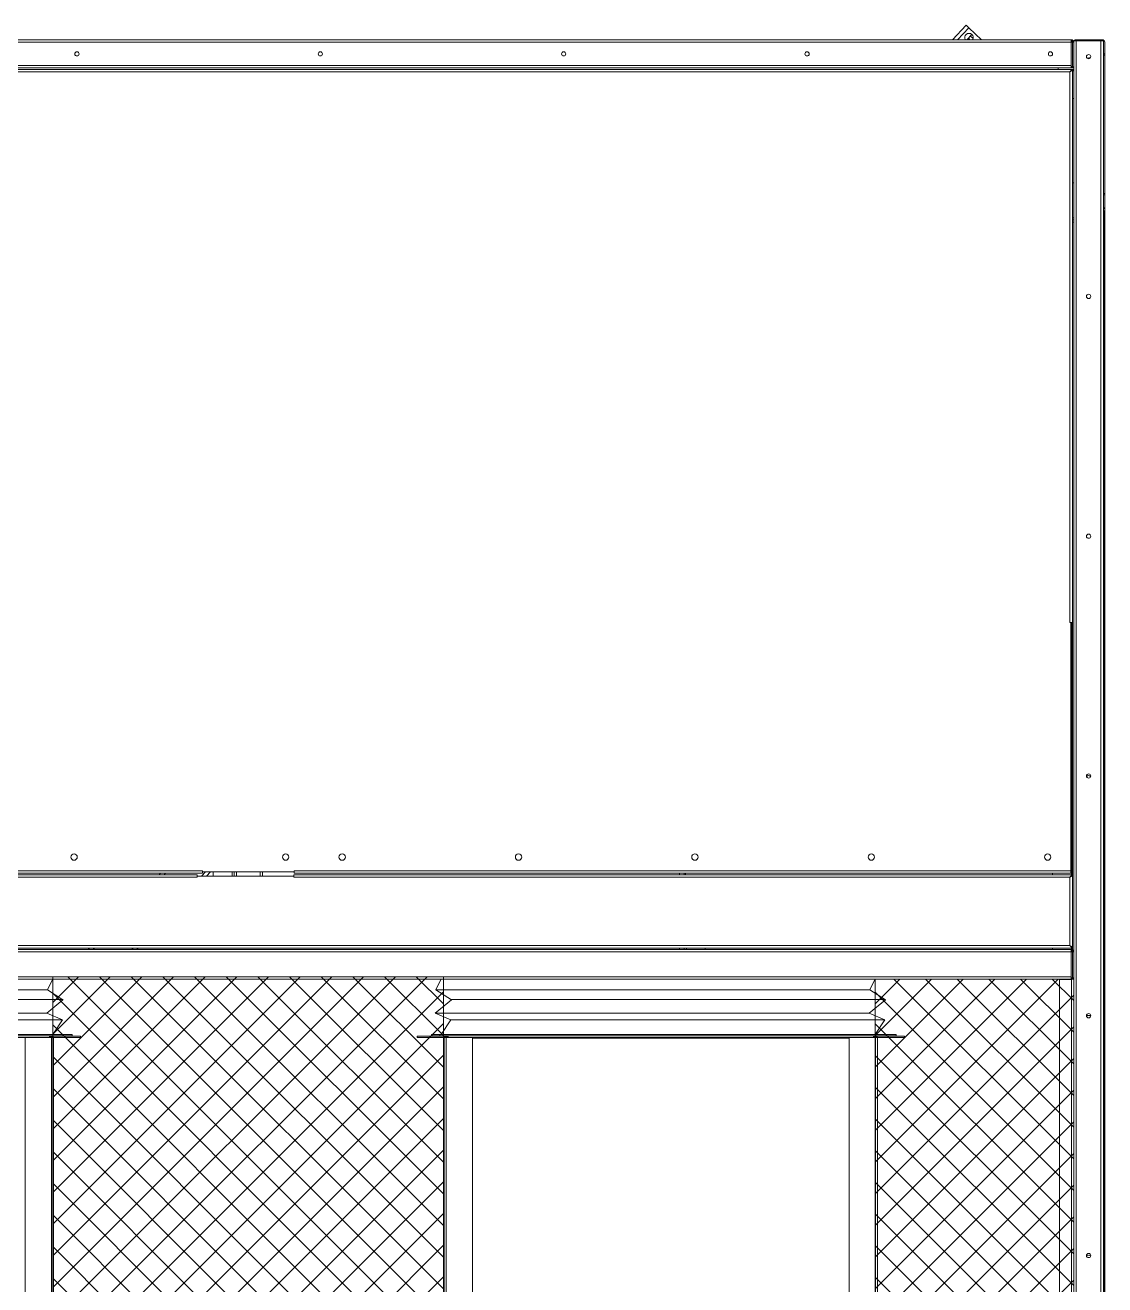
# Model space of a CAD drawing. Header units: millimetres. Extents: x -17070 to 52615, y -291348 to 41600.
# Drawn here: x 43889 to 45419, y 30222 to 32008 of the extents above; entities that cross this region are included whole.
import ezdxf

# ---------------------------------------------------------------- set-up
doc = ezdxf.new("R2010")
doc.units = ezdxf.units.MM
pattern_1 = [(45, (-1461560.495, -459828.01), (-22.4506403, 22.4506403), []), (135, (-1461560.495, -459828.01), (-22.4506403, -22.4506403), [])]

# ---------------------------------------------------------------- blocks, each defined once
blk = doc.blocks.new('3753456')
at = {"color": 0, "lineweight": 5}
for p, q in [((337590.2, 91235.5), (337597.8, 91251)), ((337589.4, 91202.2), (337612.3, 91221.4)), ((337612.3, 91221.4), (337590.2, 91235.5)), ((337611.6, 91192.6), (337589.4, 91202.2)), ((337597.8, 91172), (337611.6, 91192.6))]:
    blk.add_line(p, q, dxfattribs=at)
blk = doc.blocks.new('347246')
at = {"color": 0, "lineweight": 5}
for p, q in [((426217.9, 88814.5), (425602.7, 88814.5)), ((425624.9, 88800.5), (426240.1, 88800.5)), ((426217.2, 88781.3), (425602, 88781.3)), ((425624.1, 88771.7), (426239.3, 88771.7))]:
    blk.add_line(p, q, dxfattribs=at)
for p in [(88012.5, -2421), (88627.7, -2421)]:
    blk.add_blockref('3753456', p, dxfattribs=at)
blk = doc.blocks.new('2')
at = {"lineweight": 5}
h = blk.add_hatch(dxfattribs=at)
h.set_pattern_fill('ANSI37', scale=10)
h.set_pattern_definition(pattern_1)
h.paths.add_polyline_path([(44481.8, 28542.4), (44481.8, 30658.8), (43928, 30658.8), (43928, 28542.4)])
h = blk.add_hatch(dxfattribs=at)
h.set_pattern_fill('ANSI37', scale=10)
h.set_pattern_definition(pattern_1)
h.paths.add_polyline_path([(45375.3, 28539), (45375.3, 30655.4), (45093.8, 30655.4), (45093.8, 28539)])
at = {"color": 7, "lineweight": 20, "ltscale": 0.01186}
blk.add_line((45203.2, 31987.4), (45222.8, 32008), dxfattribs=at)
at = {"color": 7, "lineweight": 20, "ltscale": 0.002167}
blk.add_line((45226.6, 32004.4), (45222.8, 32008), dxfattribs=at)
at = {"color": 7, "lineweight": 20, "ltscale": 0.009803}
blk.add_line((45210.4, 31987.4), (45226.6, 32004.4), dxfattribs=at)
at = {"color": 7, "lineweight": 20, "ltscale": 0.004259}
blk.add_line((45230.9, 31994.8), (45223.9, 31987.4), dxfattribs=at)
at = {"color": 7, "lineweight": 20, "ltscale": 0.010322}
blk.add_line((45244.5, 31987.4), (45226.6, 32004.4), dxfattribs=at)
at = {"color": 7, "lineweight": 20, "ltscale": 0.002137}
blk.add_line((45232.7, 31989.2), (45229, 31992.7), dxfattribs=at)
at = {"color": 7, "lineweight": 20}
for p, q in [((45371.6, 31984), (41863, 31984)), ((45369.9, 31987.4), (41864.7, 31987.4)), ((45375.3, 28542.8), (45375.3, 31984)), ((45378.7, 28541.1), (45378.7, 31985.7)), ((45413.9, 31985.7), (45413.9, 28541.1)), ((45417.3, 31985.7), (45417.3, 28541.1)), ((45371.6, 31950.8), (41863, 31950.8)), ((45371.6, 31947.4), (41863.3, 31947.4)), ((41863.3, 31945.4), (45371.6, 31945.4)), ((41864.7, 31942), (45369.9, 31942)), ((45418.1, 28890.8), (45418.1, 31744)), ((45371.6, 30694), (41863, 30694)), ((45371.6, 30699.4), (41863.3, 30699.4)), ((45369.9, 30702.8), (41864.7, 30702.8)), ((45369.9, 30697.4), (41864.7, 30697.4)), ((41863, 30658.8), (45371.6, 30658.8)), ((41863.3, 30655.4), (45371.6, 30655.4))]:
    blk.add_line(p, q, dxfattribs=at)
at = {"color": 7, "lineweight": 20, "ltscale": 0.001205}
blk.add_line((45226.5, 31989.5), (45224.5, 31987.4), dxfattribs=at)
at = {"color": 7, "lineweight": 20, "ltscale": 0.000823661}
blk.add_line((45369.9, 31987.4), (45371.9, 31987.4), dxfattribs=at)
at = {"color": 7, "lineweight": 20, "ltscale": 0.001131}
for p, q in [((45371.6, 31986.7), (45371.6, 31984)), ((45373.6, 31986.7), (45373.6, 31984)), ((45376, 31985.7), (45378.7, 31985.7)), ((45371.6, 30696.7), (45371.6, 30694)), ((45373.6, 30696.7), (45373.6, 30694))]:
    blk.add_line(p, q, dxfattribs=at)
at = {"color": 7, "lineweight": 20, "ltscale": 0.000414935}
for p, q in [((45372.3, 31986.4), (45371.6, 31985.7)), ((45373.6, 31985.7), (45374.3, 31986.4)), ((45376.3, 31986.4), (45377, 31985.7)), ((45372.3, 30696.4), (45371.6, 30695.7)), ((45374.3, 30696.4), (45373.6, 30695.7))]:
    blk.add_line(p, q, dxfattribs=at)
at = {"color": 7, "lineweight": 20, "ltscale": 0.013833}
blk.add_line((45371.6, 31950.8), (45371.6, 31984), dxfattribs=at)
at = {"color": 7, "lineweight": 20, "ltscale": 0.000708334}
for p, q in [((45373.3, 31984), (45371.6, 31984)), ((45373.6, 31984), (45375.3, 31984)), ((45373.3, 30694), (45371.6, 30694)), ((45375.3, 30694), (45373.6, 30694))]:
    blk.add_line(p, q, dxfattribs=at)
at = {"color": 7, "lineweight": 20, "ltscale": 0.000125608}
blk.add_line((45373.3, 31984), (45373.6, 31984), dxfattribs=at)
at = {"color": 7, "lineweight": 20, "ltscale": 0.014417}
blk.add_line((45373.3, 31984), (45373.3, 31949.4), dxfattribs=at)
at = {"color": 7, "lineweight": 20, "ltscale": 0.014667}
for p, q in [((45373.6, 31948.8), (45373.6, 31984)), ((45413.9, 31985.7), (45378.7, 31985.7)), ((45371.6, 30658.8), (45371.6, 30694)), ((45373.6, 30658.8), (45373.6, 30694))]:
    blk.add_line(p, q, dxfattribs=at)
at = {"color": 7, "lineweight": 20, "ltscale": 0.000125767}
blk.add_line((45375, 31985.4), (45375.3, 31985.4), dxfattribs=at)
at = {"color": 7, "lineweight": 20, "ltscale": 0.000561758}
blk.add_line((45375.3, 31985.4), (45375.3, 31984), dxfattribs=at)
at = {"color": 7, "lineweight": 20, "ltscale": 0.01525}
for p, q in [((45378.7, 31987.4), (45415.3, 31987.4)), ((45373.3, 30694), (45373.3, 30657.4))]:
    blk.add_line(p, q, dxfattribs=at)
at = {"color": 7, "lineweight": 20, "ltscale": 0.000708333}
for p, q in [((45378.7, 31987.4), (45378.7, 31985.7)), ((45415.3, 31987.4), (45415.3, 31985.7)), ((45373.3, 31949.4), (45371.6, 31949.4)), ((45373.3, 30657.4), (45371.6, 30657.4)), ((45375.3, 30657.4), (45373.6, 30657.4))]:
    blk.add_line(p, q, dxfattribs=at)
at = {"color": 7, "lineweight": 20, "ltscale": 0.001417}
for p, q in [((45413.9, 31985.7), (45417.3, 31985.7)), ((45371.6, 31950.8), (45371.6, 31947.4)), ((44269.9, 30800), (44269.9, 30803.4)), ((44270.3, 30805.4), (44270.3, 30808.8)), ((45371.3, 30808.8), (45371.3, 30805.4)), ((45371.6, 30658.8), (45371.6, 30655.4)), ((45373.6, 30658.8), (45373.6, 30655.4))]:
    blk.add_line(p, q, dxfattribs=at)
at = {"color": 7, "lineweight": 20, "ltscale": 0.000250008}
blk.add_line((45415.3, 31987.4), (45415.9, 31987.4), dxfattribs=at)
at = {"color": 0, "lineweight": 20}
blk.add_line((45419.3, 31984), (45419.3, 28589.2), dxfattribs=at)
at = {"color": 7, "lineweight": 20, "ltscale": 0.000833333}
for p, q in [((45419.3, 31967.4), (45417.3, 31967.4)), ((45419.3, 31965.4), (45417.3, 31965.4)), ((45353.3, 31945.4), (45353.3, 31947.4)), ((45419.3, 31769.4), (45417.3, 31769.4)), ((45419.3, 31767.4), (45417.3, 31767.4)), ((45373.3, 31735), (45375.3, 31735)), ((45373.3, 31728.6), (45375.3, 31728.6)), ((45371.3, 31160.9), (45373.3, 31160.9)), ((44132.9, 30803.4), (44132.9, 30801.4)), ((44140.3, 30805.4), (44140.3, 30807.4)), ((44816.7, 30803.4), (44816.7, 30805.4)), ((44816.7, 30697.4), (44816.7, 30699.4)), ((44822.9, 30699.4), (44822.9, 30697.4)), ((44822.9, 30697.4), (44822.9, 30699.4)), ((43923.4, 30572.8), (43923.4, 30574.8)), ((43955.4, 30576.8), (43955.4, 30574.8)), ((44465.1, 30576.8), (44465.1, 30574.8)), ((44476.6, 30576.8), (44476.6, 30574.8)), ((44488.6, 30572.8), (44488.6, 30574.8)), ((45091.4, 30572.8), (45091.4, 30574.8)), ((45123.4, 30576.8), (45123.4, 30574.8))]:
    blk.add_line(p, q, dxfattribs=at)
at = {"color": 7, "lineweight": 20, "ltscale": 0.325458}
blk.add_line((45369.9, 31942), (45369.9, 31160.9), dxfattribs=at)
at = {"color": 7, "lineweight": 20, "ltscale": 0.001542}
for p, q in [((45371.6, 31947.4), (45375.3, 31947.4)), ((45371.6, 31945.4), (45375.3, 31945.4))]:
    blk.add_line(p, q, dxfattribs=at)
at = {"color": 7, "lineweight": 20, "ltscale": 0.000562932}
for p, q in [((45371.6, 31944), (45371.6, 31945.4)), ((45371.6, 30802), (45371.6, 30803.4)), ((45371.6, 30700.7), (45371.6, 30699.4))]:
    blk.add_line(p, q, dxfattribs=at)
at = {"color": 7, "lineweight": 20, "ltscale": 0.000374917}
blk.add_line((45371.6, 31944.6), (45372.5, 31944.6), dxfattribs=at)
at = {"color": 7, "lineweight": 20, "ltscale": 0.000502197}
for p, q in [((45371.6, 31944), (45371.6, 31942.8)), ((45371.6, 30802), (45371.6, 30800.8)), ((45371.6, 30700.7), (45371.6, 30701.9))]:
    blk.add_line(p, q, dxfattribs=at)
at = {"color": 7, "lineweight": 20, "ltscale": 0.000293404}
for p, q in [((45372.3, 31943.4), (45371.6, 31943.4)), ((45372.3, 30801.4), (45371.6, 30801.4)), ((45372.3, 30701.4), (45371.6, 30701.4))]:
    blk.add_line(p, q, dxfattribs=at)
at = {"color": 7, "lineweight": 20, "ltscale": 0.000414929}
for p, q in [((45372.3, 31943.4), (45373.3, 31943.4)), ((45372.3, 30801.4), (45373.3, 30801.4)), ((45372.3, 30701.4), (45373.3, 30701.4))]:
    blk.add_line(p, q, dxfattribs=at)
at = {"color": 7, "lineweight": 20, "ltscale": 0.00039723}
blk.add_line((45373.6, 31948.8), (45372.7, 31948.8), dxfattribs=at)
at = {"color": 7, "lineweight": 20, "ltscale": 0.00050196}
blk.add_line((45372.9, 31944.6), (45374.1, 31944.6), dxfattribs=at)
at = {"color": 7, "lineweight": 20, "ltscale": 0.000375}
for p, q in [((45373.3, 31942.5), (45373.3, 31943.4)), ((45373.3, 30800.5), (45373.3, 30801.4)), ((45373.3, 30702.3), (45373.3, 30701.4))]:
    blk.add_line(p, q, dxfattribs=at)
at = {"color": 7, "lineweight": 20, "ltscale": 0.325667}
blk.add_line((45373.3, 31942.5), (45373.3, 31160.9), dxfattribs=at)
at = {"color": 7, "lineweight": 20, "ltscale": 0.000583333}
for p, q in [((45373.6, 31947.4), (45373.6, 31948.8)), ((45417.7, 31745.4), (45417.7, 31744)), ((45369.9, 31160.9), (45371.3, 31160.9)), ((44132.9, 30801.4), (44132.9, 30800)), ((44140.3, 30807.4), (44140.3, 30808.8)), ((44269.9, 30801.4), (44269.9, 30800)), ((44270.3, 30807.4), (44270.3, 30808.8))]:
    blk.add_line(p, q, dxfattribs=at)
at = {"color": 7, "lineweight": 20, "ltscale": 0.000189807}
blk.add_line((45373.6, 31944.9), (45373.6, 31945.4), dxfattribs=at)
at = {"color": 7, "lineweight": 20, "ltscale": 0.015777}
blk.add_line((45373.7, 31941.9), (45373.7, 31904), dxfattribs=at)
at = {"color": 7, "lineweight": 20, "ltscale": 5.90714e-05}
blk.add_line((45373.9, 31944.6), (45374, 31944.7), dxfattribs=at)
at = {"color": 7, "lineweight": 20, "ltscale": 0.00019089}
blk.add_line((45374.1, 31944.6), (45374.1, 31944.1), dxfattribs=at)
at = {"color": 7, "lineweight": 20, "ltscale": 0.000189797}
blk.add_line((45375.3, 31943.7), (45374.9, 31943.7), dxfattribs=at)
at = {"color": 7, "lineweight": 20, "ltscale": 0.00012593}
blk.add_line((45375, 31949.4), (45375.3, 31949.4), dxfattribs=at)
at = {"color": 7, "lineweight": 20, "ltscale": 0.000125676}
blk.add_line((45375, 31943.4), (45375.3, 31943.4), dxfattribs=at)
at = {"color": 7, "lineweight": 20, "ltscale": 0.049801}
blk.add_line((45373.7, 31904), (45373.7, 31784.5), dxfattribs=at)
at = {"color": 7, "lineweight": 20, "ltscale": 0.000666667}
for p, q in [((45373.7, 31904), (45375.3, 31904)), ((45373.7, 31784.5), (45375.3, 31784.5)), ((43925.4, 30573.7), (43923.8, 30573.7)), ((43928, 30573.3), (43929.3, 30572.3)), ((43967.4, 30574.4), (43967.4, 30572.8)), ((44444.6, 30574.4), (44444.6, 30572.8)), ((44484, 30573.3), (44482.8, 30572.3)), ((44486.6, 30573.7), (44488.2, 30573.7)), ((45093.4, 30573.7), (45091.8, 30573.7)), ((45096, 30573.3), (45097.3, 30572.3)), ((45135.4, 30574.4), (45135.4, 30572.8))]:
    blk.add_line(p, q, dxfattribs=at)
at = {"color": 7, "lineweight": 20, "ltscale": 3.41168e-05}
blk.add_line((45373.4, 31823.2), (45373.3, 31823.3), dxfattribs=at)
at = {"color": 7, "lineweight": 20, "ltscale": 0.000167347}
blk.add_line((45417.7, 31745.4), (45417.3, 31745.4), dxfattribs=at)
at = {"color": 7, "lineweight": 20, "ltscale": 0.00033334}
blk.add_line((45417.3, 31744), (45418.1, 31744), dxfattribs=at)
at = {"color": 7, "lineweight": 20, "ltscale": 0.000500046}
blk.add_line((45418.1, 31744), (45419.3, 31744), dxfattribs=at)
at = {"color": 7, "lineweight": 20, "ltscale": 0.146708}
blk.add_line((45371.3, 31160.9), (45371.3, 30808.8), dxfattribs=at)
at = {"color": 7, "lineweight": 20, "ltscale": 0.149791}
blk.add_line((45371.9, 30801.4), (45371.9, 31160.9), dxfattribs=at)
at = {"color": 7, "lineweight": 20, "ltscale": 0.150167}
blk.add_line((45373.3, 30800.5), (45373.3, 31160.9), dxfattribs=at)
at = {"color": 7, "lineweight": 20, "ltscale": 0.43625}
for p, q in [((44140.3, 30808.8), (43093.3, 30808.8)), ((44140.3, 30805.4), (43093.3, 30805.4))]:
    blk.add_line(p, q, dxfattribs=at)
at = {"color": 7, "lineweight": 20, "ltscale": 0.430417}
for p, q in [((43099.9, 30803.4), (44132.9, 30803.4)), ((43099.9, 30800), (44132.9, 30800))]:
    blk.add_line(p, q, dxfattribs=at)
at = {"color": 7, "lineweight": 20, "ltscale": 0.001149}
for p, q in [((44078.8, 30803.4), (44080.7, 30805.4)), ((44086, 30803.4), (44087.9, 30805.4)), ((43978.2, 30697.4), (43980.1, 30699.4)), ((43985.3, 30697.4), (43987.2, 30699.4)), ((44040, 30697.4), (44041.9, 30699.4))]:
    blk.add_line(p, q, dxfattribs=at)
at = {"color": 7, "lineweight": 20, "ltscale": 0.057083}
blk.add_line((44132.9, 30801.4), (44269.9, 30801.4), dxfattribs=at)
at = {"color": 7, "lineweight": 20, "ltscale": 0.003448}
for p, q in [((44138.7, 30801.4), (44144.4, 30807.4)), ((44145.9, 30801.4), (44151.6, 30807.4)), ((44146.1, 30801.4), (44151.8, 30807.4))]:
    blk.add_line(p, q, dxfattribs=at)
at = {"color": 7, "lineweight": 20, "ltscale": 0.054167}
blk.add_line((44270.3, 30807.4), (44140.3, 30807.4), dxfattribs=at)
at = {"color": 7, "lineweight": 20, "ltscale": 0.0025}
for p, q in [((44155.3, 30807.4), (44155.3, 30801.4)), ((44182.5, 30801.4), (44182.5, 30807.4)), ((44185.3, 30801.4), (44185.3, 30807.4)), ((44185.3, 30801.4), (44185.3, 30807.4)), ((44188.7, 30801.4), (44188.7, 30807.4)), ((44221.9, 30801.4), (44221.9, 30807.4)), ((44225.3, 30801.4), (44225.3, 30807.4))]:
    blk.add_line(p, q, dxfattribs=at)
at = {"color": 7, "lineweight": 20, "ltscale": 0.459042}
blk.add_line((44269.9, 30803.4), (45371.6, 30803.4), dxfattribs=at)
at = {"color": 7, "lineweight": 20, "ltscale": 0.458333}
blk.add_line((44269.9, 30800), (45369.9, 30800), dxfattribs=at)
at = {"color": 7, "lineweight": 20, "ltscale": 0.45875}
for p, q in [((45371.3, 30808.8), (44270.3, 30808.8)), ((45371.3, 30805.4), (44270.3, 30805.4))]:
    blk.add_line(p, q, dxfattribs=at)
at = {"color": 7, "lineweight": 20, "ltscale": 0.000833334}
for p, q in [((44822.9, 30803.4), (44822.9, 30805.4)), ((44824.9, 30803.4), (44824.9, 30805.4))]:
    blk.add_line(p, q, dxfattribs=at)
at = {"color": 7, "lineweight": 20, "ltscale": 0.000832387}
blk.add_line((45345.3, 30805.4), (45345.3, 30803.4), dxfattribs=at)
at = {"color": 7, "lineweight": 20, "ltscale": 0.0405}
blk.add_line((45369.9, 30800), (45369.9, 30702.8), dxfattribs=at)
at = {"color": 7, "lineweight": 20, "ltscale": 0.040917}
blk.add_line((45373.3, 30800.5), (45373.3, 30702.3), dxfattribs=at)
at = {"color": 7, "lineweight": 20, "ltscale": 0.00115}
for p, q in [((44047.1, 30697.4), (44049, 30699.4)), ((44047.3, 30697.4), (44049.2, 30699.4))]:
    blk.add_line(p, q, dxfattribs=at)
at = {"color": 7, "lineweight": 20, "ltscale": 0.000833638}
for p, q in [((44826.3, 30699.4), (44826.3, 30697.4)), ((44852.9, 30697.4), (44852.9, 30699.4))]:
    blk.add_line(p, q, dxfattribs=at)
at = {"color": 7, "lineweight": 20, "ltscale": 0.000832633}
blk.add_line((45345.3, 30699.4), (45345.3, 30697.4), dxfattribs=at)
at = {"color": 7, "lineweight": 20, "ltscale": 0.000824214}
blk.add_line((45371.9, 30697.4), (45369.9, 30697.4), dxfattribs=at)
at = {"color": 7, "lineweight": 20, "ltscale": 0.001668}
blk.add_line((45371.9, 30697.4), (45371.9, 30701.4), dxfattribs=at)
at = {"color": 7, "lineweight": 20, "ltscale": 0.000566661}
blk.add_line((45373.3, 30697.4), (45372, 30697.4), dxfattribs=at)
at = {"color": 7, "lineweight": 20, "ltscale": 0.002042}
blk.add_line((45373.3, 30697.4), (45373.3, 30702.3), dxfattribs=at)
at = {"color": 7, "lineweight": 20, "ltscale": 0.000125615}
blk.add_line((45373.3, 30697.4), (45373.3, 30697.1), dxfattribs=at)
at = {"color": 7, "lineweight": 20, "ltscale": 0.000125312}
blk.add_line((45373.6, 30694), (45373.3, 30694), dxfattribs=at)
at = {"color": 7, "lineweight": 20, "ltscale": 0.000341772}
blk.add_line((45355.3, 30654.6), (45355.3, 30655.4), dxfattribs=at)
at = {"color": 7, "lineweight": 20, "ltscale": 0.006917}
blk.add_line((45371.9, 30654.6), (45355.3, 30654.6), dxfattribs=at)
at = {"color": 7, "lineweight": 20, "ltscale": 0.258309}
for p, q in [((45355.3, 30654.6), (45355.3, 30034.6)), ((45371.9, 30034.6), (45371.9, 30654.6))]:
    blk.add_line(p, q, dxfattribs=at)
at = {"color": 7, "lineweight": 20, "ltscale": 0.000833341}
blk.add_line((45371.6, 30655.4), (45373.6, 30655.4), dxfattribs=at)
at = {"color": 7, "lineweight": 20, "ltscale": 0.000133398}
blk.add_line((45371.9, 30655.1), (45371.9, 30655.4), dxfattribs=at)
at = {"color": 7, "lineweight": 20, "ltscale": 0.000208374}
blk.add_line((45371.9, 30654.6), (45371.9, 30655.1), dxfattribs=at)
at = {"color": 7, "lineweight": 20, "ltscale": 0.000125}
blk.add_line((45373.3, 30658.8), (45373.6, 30658.8), dxfattribs=at)
at = {"color": 7, "lineweight": 20, "ltscale": 0.000152655}
blk.add_line((45375.3, 30657.3), (45374.9, 30657.3), dxfattribs=at)
at = {"color": 7, "lineweight": 20, "ltscale": 0.2695}
for p, q in [((43955.4, 30576.8), (43308.6, 30576.8)), ((43955.4, 30574.8), (43308.6, 30574.8)), ((45123.4, 30576.8), (44476.6, 30576.8)), ((45123.4, 30574.8), (44476.6, 30574.8))]:
    blk.add_line(p, q, dxfattribs=at)
at = {"color": 7, "lineweight": 20, "ltscale": 0.251167}
for p, q in [((43320.6, 30574.8), (43923.4, 30574.8)), ((43320.6, 30572.8), (43923.4, 30572.8)), ((44488.6, 30574.8), (45091.4, 30574.8)), ((44488.6, 30572.8), (45091.4, 30572.8))]:
    blk.add_line(p, q, dxfattribs=at)
at = {"color": 7, "lineweight": 20, "ltscale": 0.349833}
for p, q in [((43889, 29733.2), (43889, 30572.8)), ((43926.2, 30572.8), (43926.2, 29733.2)), ((44485.8, 30572.8), (44485.8, 29733.2)), ((44523, 29733.2), (44523, 30572.8)), ((45057, 29733.2), (45057, 30572.8)), ((45094.2, 30572.8), (45094.2, 29733.2))]:
    blk.add_line(p, q, dxfattribs=at)
at = {"color": 7, "lineweight": 20, "ltscale": 0.0155}
for p, q in [((43889, 30572.8), (43926.2, 30572.8)), ((43930.2, 30574.4), (43967.4, 30574.4)), ((43930.2, 30572.8), (43967.4, 30572.8)), ((44481.8, 30574.4), (44444.6, 30574.4)), ((44481.8, 30572.8), (44444.6, 30572.8)), ((44523, 30572.8), (44485.8, 30572.8)), ((45057, 30572.8), (45094.2, 30572.8)), ((45098.2, 30574.4), (45135.4, 30574.4)), ((45098.2, 30572.8), (45135.4, 30572.8))]:
    blk.add_line(p, q, dxfattribs=at)
at = {"color": 7, "lineweight": 20, "ltscale": 0.001167}
for p, q in [((43926.2, 30574.4), (43923.4, 30574.4)), ((45094.2, 30574.4), (45091.4, 30574.4))]:
    blk.add_line(p, q, dxfattribs=at)
at = {"color": 7, "lineweight": 20, "ltscale": 0.000167}
for p, q in [((43923.8, 30573.4), (43923.4, 30573.4)), ((45091.8, 30573.4), (45091.4, 30573.4))]:
    blk.add_line(p, q, dxfattribs=at)
at = {"color": 7, "lineweight": 20, "ltscale": 0.00036512}
for p, q in [((43923.8, 30573.7), (43923.8, 30572.8)), ((43925.4, 30573.7), (43925.4, 30572.8)), ((44486.6, 30572.8), (44486.6, 30573.7)), ((44488.2, 30572.8), (44488.2, 30573.7)), ((45091.8, 30573.7), (45091.8, 30572.8)), ((45093.4, 30573.7), (45093.4, 30572.8))]:
    blk.add_line(p, q, dxfattribs=at)
at = {"color": 7, "lineweight": 20, "ltscale": 0.000333381}
for p, q in [((43926.2, 30573.4), (43925.4, 30573.4)), ((45094.2, 30573.4), (45093.4, 30573.4))]:
    blk.add_line(p, q, dxfattribs=at)
at = {"color": 7, "lineweight": 20, "ltscale": 0.000266463}
for p, q in [((43926.2, 30572.8), (43926.2, 30573.4)), ((45094.2, 30572.8), (45094.2, 30573.4))]:
    blk.add_line(p, q, dxfattribs=at)
at = {"color": 7, "lineweight": 20, "ltscale": 0.000824955}
for p, q in [((43928.2, 30572.8), (43926.2, 30572.8)), ((44483.8, 30572.8), (44485.8, 30572.8)), ((45096.2, 30572.8), (45094.2, 30572.8))]:
    blk.add_line(p, q, dxfattribs=at)
at = {"color": 7, "lineweight": 20, "ltscale": 0.000508058}
for p, q in [((43926.9, 30573.3), (43927.9, 30574.1)), ((44485.1, 30573.3), (44484.2, 30574.1)), ((45094.9, 30573.3), (45095.9, 30574.1))]:
    blk.add_line(p, q, dxfattribs=at)
at = {"color": 7, "lineweight": 20, "ltscale": 0.348833}
for p, q in [((43929, 30571.6), (43929, 29734.4)), ((44483, 30571.6), (44483, 29734.4)), ((45097, 30571.6), (45097, 29734.4))]:
    blk.add_line(p, q, dxfattribs=at)
at = {"color": 7, "lineweight": 20, "ltscale": 8.11137e-06}
blk.add_line((43929, 30571.6), (43929, 30571.6), dxfattribs=at)
at = {"color": 7, "lineweight": 20, "ltscale": 0.008333}
for p, q in [((43955.4, 30574.8), (43935.4, 30574.8)), ((45123.4, 30574.8), (45103.4, 30574.8))]:
    blk.add_line(p, q, dxfattribs=at)
at = {"color": 7, "lineweight": 20, "ltscale": 0.004802}
for p, q in [((44476.6, 30576.8), (44465.1, 30576.8)), ((44476.6, 30574.8), (44465.1, 30574.8))]:
    blk.add_line(p, q, dxfattribs=at)
at = {"color": 7, "lineweight": 20, "ltscale": 0.004989}
blk.add_line((44488.6, 30574.8), (44476.6, 30574.8), dxfattribs=at)
at = {"color": 7, "lineweight": 20, "ltscale": 0.001166}
blk.add_line((44485.8, 30574.4), (44488.6, 30574.4), dxfattribs=at)
at = {"color": 7, "lineweight": 20, "ltscale": 0.000266053}
blk.add_line((44485.8, 30572.8), (44485.8, 30573.4), dxfattribs=at)
at = {"color": 7, "lineweight": 20, "ltscale": 0.000333286}
blk.add_line((44485.8, 30573.4), (44486.6, 30573.4), dxfattribs=at)
at = {"color": 7, "lineweight": 20, "ltscale": 0.000166333}
blk.add_line((44488.2, 30573.4), (44488.6, 30573.4), dxfattribs=at)
at = {"color": 7, "lineweight": 20, "ltscale": 0.2225}
blk.add_line((44523, 30571.4), (45057, 30571.4), dxfattribs=at)
at = {"color": 7, "lineweight": 20, "ltscale": 8.11136e-06}
blk.add_line((45097, 30571.6), (45097, 30571.6), dxfattribs=at)
at = {"color": 0, "lineweight": 20}
for points in [[(43928, 30658.8), (44481.8, 30658.8), (44481.8, 28542.4), (43928, 28542.4)], [(45093.8, 30655.4), (45375.3, 30655.4), (45375.3, 28539), (45093.8, 28539)]]:
    blk.add_lwpolyline(points, close=True, dxfattribs=at)
at = {"color": 7, "lineweight": 20}
for centre, radius in [((43962.3, 31967.4), 3), ((44307.3, 31967.4), 3), ((44652.3, 31967.4), 3), ((44997.3, 31967.4), 3), ((45342.3, 31967.4), 3), ((45396.3, 31963.4), 3), ((45396.3, 31623.4), 3), ((45396.3, 31283.4), 3), ((45396.3, 30943.4), 3), ((43958.3, 30828.4), 4.5), ((44258.3, 30828.4), 4.5), ((44338.3, 30828.4), 4.5), ((44588.3, 30828.4), 4.5), ((44838.3, 30828.4), 4.5), ((45088.3, 30828.4), 4.5), ((45338.3, 30828.4), 4.5), ((45396.3, 30603.4), 3), ((45396.3, 30263.4), 3)]:
    blk.add_circle(centre, radius, dxfattribs=at)
for centre, radius, start, end in [((45226.8, 31990.4), 6, 329.3132, 210.6868), ((45222.4, 31985.1), 6, 22.0655, 50.9985), ((45369.9, 31984), 3.4, 0, 90), ((45371.9, 31984), 3.4, 0.5143, 90), ((45378.7, 31984), 3.4, 90, 180), ((45413.9, 31984), 3.4, 30, 65.6845), ((45415.9, 31984), 3.4, 0.7852, 90), ((45398.3, 31957.4), 4.5, 82.6418, 134.2281), ((45369.9, 31950.8), 3.4, 270, 270.2337), ((45369.9, 31950.8), 3.4, 300, 335.6848), ((45371.9, 31942), 3.4, 49.8839, 90), ((45369.9, 31950.8), 3.4, 359.7733, 0), ((45371.9, 31950.8), 3.4, 300, 359.267), ((45371.9, 31942), 3.4, 0.8472, 49.6822), ((45370.9, 31812.6), 3.84, 43.1681, 51.2983), ((45415.9, 31750.8), 3.4, 294.2855, 359.1989), ((45416.5, 31742.6), 2.8, 30, 64.6233), ((45396.3, 30939.4), 4.5, 49.1956, 130.8105), ((45369.9, 30694), 3.4, 0, 90), ((45371.9, 30694), 3.4, 0.6015, 90), ((45369.9, 30658.8), 3.4, 300, 335.6845), ((45371.9, 30658.8), 3.4, 300, 335.6845), ((45396.3, 30599.4), 4.5, 49.1956, 130.8105), ((43923.8, 30571.4), 3.68, 22.2509, 30.9821), ((43930.2, 30571.6), 2.8, 90, 154.6231), ((43924.8, 30570.9), 4.36, 38.0862, 46.078), ((43930.2, 30571.6), 1.2, 90, 180), ((44481.8, 30571.6), 2.8, 25.3769, 90), ((44481.8, 30571.6), 1.2, 0, 90), ((44487.2, 30570.9), 4.36, 133.922, 141.9136), ((44488.3, 30571.4), 3.68, 149.0179, 157.7491), ((45091.8, 30571.4), 3.68, 22.2509, 30.9821), ((45098.2, 30571.6), 2.8, 90, 154.6231), ((45092.8, 30570.9), 4.36, 38.0862, 46.078), ((45098.2, 30571.6), 1.2, 90, 180), ((45396.3, 30259.4), 4.5, 49.1956, 130.8105)]:
    blk.add_arc(centre, radius, start, end, dxfattribs=at)
for centre, major_axis, ratio, start_param, end_param in [((45372.5, 31941.9), (2.8, 0), 0.965926, 0.013721, 1.570796), ((45372.5, 31941.9), (1.2, 0), 0.965926, 6.283185, 7.124032), ((45372.5, 31822.4), (-1.2, 0), 0.965926, 3.154654, 3.926988), ((45371.9, 31731.8), (-3.4, 0), 0.087156, 3.154389, 4.287999), ((45371.9, 31731.8), (-1.4, 0), 0.087156, 3.141593, 3.169624), ((45371.9, 30657.3), (3.4, 0), 0.642788, 4.712389, 6.271742), ((43926.2, 30572.7), (-2.8, 0), 0.596826, 4.080564, 4.712389), ((43926.2, 30572.7), (-1.2, 0), 0.596826, 4.080564, 4.712389), ((44485.8, 30572.7), (2.8, 0), 0.596826, 1.570796, 2.202621), ((44485.8, 30572.7), (1.2, 0), 0.596826, 1.570796, 2.202621), ((45094.2, 30572.7), (-2.8, 0), 0.596826, 4.080564, 4.712389), ((45094.2, 30572.7), (-1.2, 0), 0.596826, 4.080564, 4.712389)]:
    blk.add_ellipse(centre, major_axis=major_axis, ratio=ratio, start_param=start_param, end_param=end_param, dxfattribs=at)
for points in [[(45371.6, 31986.7), (45371.3, 31987), (45370.9, 31987.2), (45370.6, 31987.3), (45370.3, 31987.4), (45369.9, 31987.4)], [(45373.6, 31986.7), (45373.3, 31987), (45372.9, 31987.2), (45372.6, 31987.3), (45372.3, 31987.4), (45371.9, 31987.4)], [(45376, 31985.7), (45375.7, 31985.4), (45375.5, 31985), (45375.4, 31984.7), (45375.3, 31984.3), (45375.3, 31984)], [(45371.6, 31944), (45371.3, 31943.7), (45370.9, 31943.3), (45370.6, 31942.9), (45370.2, 31942.4), (45369.9, 31942)], [(45372.3, 31943.4), (45371.9, 31943.1), (45371.5, 31942.8), (45371, 31942.5), (45370.4, 31942.3), (45369.9, 31942)], [(45373.2, 31944.6), (45372.9, 31944.9), (45372.7, 31945.1), (45372.4, 31945.3), (45372.2, 31945.4), (45371.9, 31945.4)], [(45371.6, 30802), (45371.3, 30801.7), (45370.9, 30801.3), (45370.6, 30800.9), (45370.2, 30800.4), (45369.9, 30800)], [(45372.3, 30801.4), (45371.9, 30801.1), (45371.5, 30800.8), (45371, 30800.5), (45370.4, 30800.3), (45369.9, 30800)], [(45372.3, 30701.4), (45371.9, 30701.7), (45371.5, 30702), (45371, 30702.2), (45370.4, 30702.5), (45369.9, 30702.8)], [(45371.6, 30700.7), (45371.3, 30701.1), (45370.9, 30701.5), (45370.6, 30701.9), (45370.2, 30702.4), (45369.9, 30702.8)], [(45371.6, 30696.7), (45371.3, 30697), (45370.9, 30697.2), (45370.6, 30697.3), (45370.3, 30697.4), (45369.9, 30697.4)], [(45373.6, 30696.7), (45373.3, 30697), (45372.9, 30697.2), (45372.6, 30697.3), (45372.3, 30697.4), (45371.9, 30697.4)], [(43928.2, 30572.8), (43928.5, 30572.6), (43928.7, 30572.3), (43928.9, 30572.1), (43929, 30571.8), (43929, 30571.6)], [(44483.8, 30572.8), (44483.5, 30572.6), (44483.3, 30572.3), (44483.1, 30572.1), (44483, 30571.8), (44483, 30571.6)], [(45096.2, 30572.8), (45096.5, 30572.6), (45096.7, 30572.3), (45096.9, 30572.1), (45097, 30571.8), (45097, 30571.6)]]:
    blk.add_open_spline(points, degree=5, dxfattribs=at)
at = {"color": 0, "lineweight": 20}
for p in [(-382297.5, -58174.2), (-381131.7, -58174.2)]:
    blk.add_blockref('347246', p, dxfattribs=at)

msp = doc.modelspace()

# ---------------------------------------------------------------- block references
msp.add_blockref('2', (0, 0))

doc.saveas('drawing.dxf')
